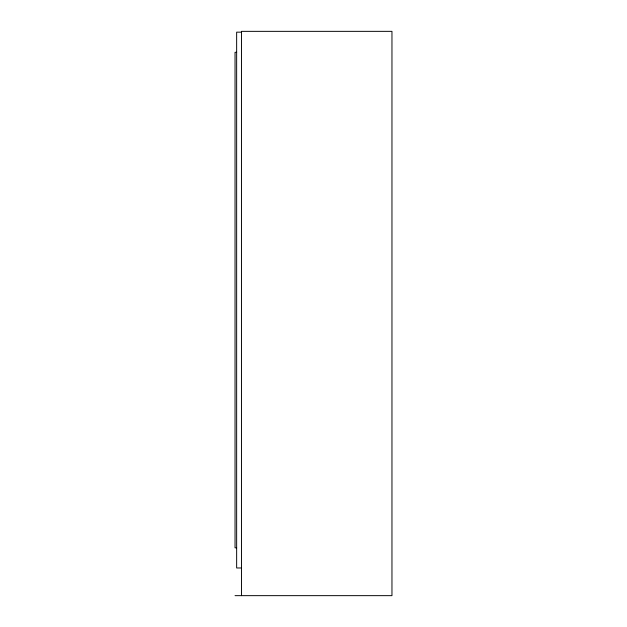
<?xml version="1.0" encoding="UTF-8"?>
<svg xmlns="http://www.w3.org/2000/svg" width="627" height="627" viewBox="0 0 627 627"><rect width="100%" height="100%" fill="white"/><g stroke="black" fill="none" stroke-linecap="round" stroke-linejoin="round"><path stroke-width="0.94" d="M241.481 32.157L236.645 32.157L236.645 567.976L241.481 567.976M236.645 52.307L235.039 52.307L235.039 547.818L236.645 547.818M235.039 595.65L391.961 595.65L391.961 31.35L241.481 31.35L241.481 595.65"/></g></svg>
